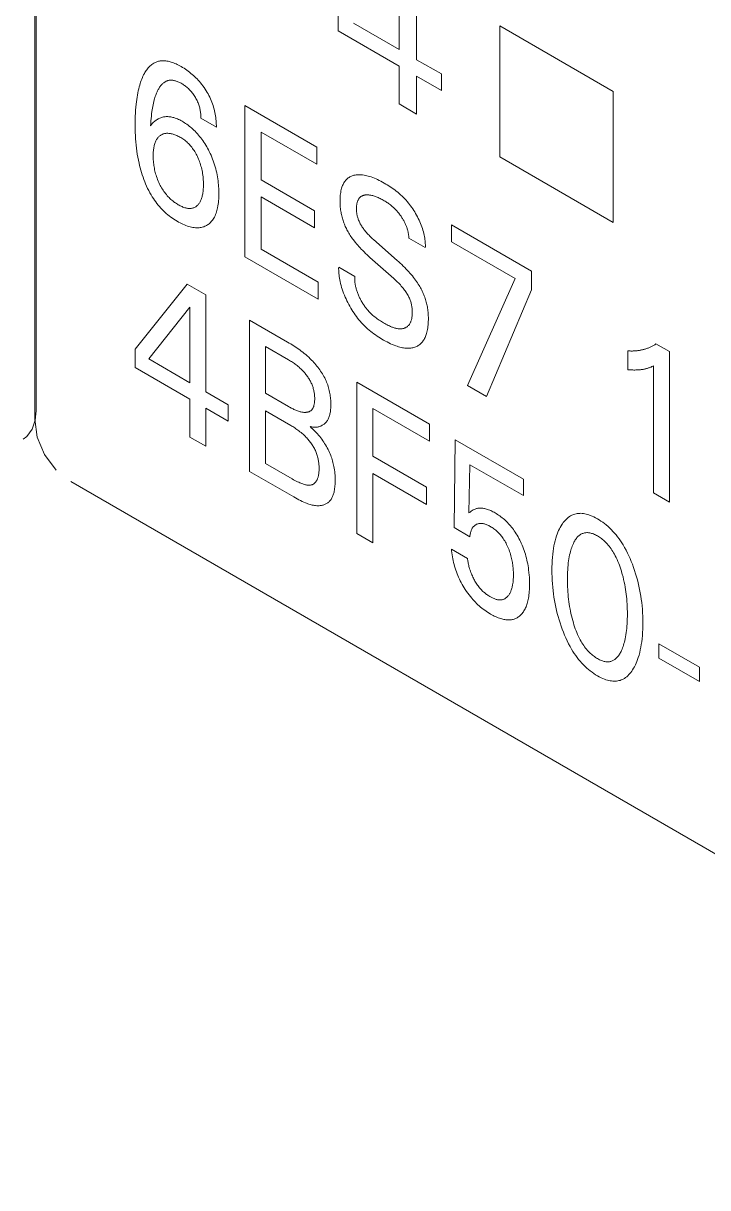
# Model space of a CAD drawing. Header units: inches. Extents: x 67578 to 72421, y -34894 to -31675.
# Drawn here: x 69748.13 to 69756.95, y -33431.71 to -33416.71 of the extents above; entities that cross this region are included whole.
import ezdxf

# ---------------------------------------------------------------- set-up
doc = ezdxf.new("R2010")
doc.units = ezdxf.units.IN
doc.header["$MEASUREMENT"] = 0

# ---------------------------------------------------------------- blocks, each defined once
blk = doc.blocks.new('ET200S')
at = {"lineweight": 0}
for p, q in [((97.9268, 18.8534), (97.9268, -46.6301)), ((97.9374, -46.5611), (97.9374, 18.9224)), ((101.0187, -42.9347), (101.0187, -43.7193)), ((100.8766, -43.6373), (100.8766, -43.0271)), ((100.3835, -43.4863), (100.3835, -43.3387)), ((100.5075, -43.4242), (100.8766, -43.6373)), ((102.6109, -43.9764), (101.6917, -43.4457)), ((101.6917, -43.4457), (101.6917, -44.5071)), ((100.8766, -43.771), (100.3835, -43.4863)), ((101.0187, -43.7193), (101.2194, -43.8352)), ((100.8766, -44.0774), (100.8766, -43.771)), ((101.2194, -43.9689), (101.0187, -43.853)), ((101.0187, -43.853), (101.0187, -44.1594)), ((101.2194, -43.8352), (101.2194, -43.9689)), ((102.6109, -45.0378), (102.6109, -43.9764)), ((99.6278, -44.0912), (100.2096, -44.4271)), ((99.6278, -45.316), (99.6278, -44.0912)), ((101.0187, -44.1594), (100.8766, -44.0774)), ((99.3971, -44.2644), (99.2719, -44.1922)), ((100.2096, -44.566), (99.7584, -44.3055)), ((99.7584, -44.3055), (99.7584, -44.6918)), ((100.2096, -44.4271), (100.2096, -44.566)), ((101.6917, -44.5071), (102.6109, -45.0378)), ((99.7584, -44.6918), (100.192, -44.9421)), ((100.192, -45.081), (99.7584, -44.8306)), ((99.7584, -44.8306), (99.7584, -45.2525)), ((100.192, -44.9421), (100.192, -45.081)), ((101.3009, -45.0572), (101.9497, -45.4317)), ((101.3009, -45.1943), (101.3009, -45.0572)), ((100.669, -45.175), (100.8611, -45.3449)), ((101.0884, -45.2409), (100.9558, -45.1644)), ((101.815, -45.4912), (101.3009, -45.1943)), ((100.2218, -45.6589), (99.6278, -45.316)), ((99.7584, -45.2525), (100.2218, -45.52)), ((100.8327, -45.49), (100.6406, -45.32)), ((100.3875, -45.3996), (100.5188, -45.4754)), ((100.2218, -45.52), (100.2218, -45.6589)), ((101.4301, -46.3565), (101.815, -45.4912)), ((101.9497, -45.4317), (101.9497, -45.5819)), ((98.7395, -46.0638), (99.1603, -45.536)), ((99.1603, -45.536), (99.3112, -45.6231)), ((101.9497, -45.5819), (101.5837, -46.4452)), ((99.3112, -45.6231), (99.3112, -46.4078)), ((99.1833, -45.7237), (98.8511, -46.1422)), ((99.1833, -46.3339), (99.1833, -45.7237)), ((99.665, -45.8274), (99.9742, -46.0059)), ((99.665, -47.0521), (99.665, -45.8274)), ((98.7395, -46.2114), (98.7395, -46.0638)), ((99.7956, -46.0416), (99.7956, -46.4201)), ((102.7277, -46.229), (102.7277, -46.0762)), ((102.9564, -46.0199), (103.0646, -46.0824)), ((103.0646, -46.0824), (103.0646, -47.3002)), ((98.8511, -46.1422), (99.1833, -46.3339)), ((99.1833, -46.4676), (98.7395, -46.2114)), ((102.9367, -47.2264), (102.9367, -46.1978)), ((100.5343, -46.3293), (101.1223, -46.6687)), ((100.5343, -47.554), (100.5343, -46.3293)), ((101.5837, -46.4452), (101.4301, -46.3565)), ((99.1833, -46.774), (99.1833, -46.4676)), ((99.3112, -46.4078), (99.4918, -46.5121)), ((99.7956, -46.4201), (99.9814, -46.5273)), ((97.9307, -46.6365), (97.9374, -46.5611)), ((99.3112, -46.5414), (99.3112, -46.8478)), ((99.4918, -46.6457), (99.3112, -46.5414)), ((99.4918, -46.5121), (99.4918, -46.6457)), ((101.1223, -46.8076), (100.6649, -46.5435)), ((100.6649, -46.5435), (100.6649, -46.9298)), ((97.9067, -46.7098), (97.9307, -46.6365)), ((97.9474, -46.7752), (97.9268, -46.6301)), ((99.7956, -46.5624), (99.7956, -46.9886)), ((97.8626, -46.769), (97.9067, -46.7098)), ((101.1223, -46.6687), (101.1223, -46.8076)), ((97.8339, -46.79), (97.8626, -46.769)), ((98.0068, -46.9166), (97.9474, -46.7752)), ((99.3112, -46.8478), (99.1833, -46.774)), ((101.3218, -47.507), (101.33, -46.7956)), ((101.33, -46.7956), (101.8827, -47.1147)), ((98.1006, -47.0422), (98.0068, -46.9166)), ((100.6649, -46.9298), (101.0986, -47.1802)), ((99.7956, -46.9886), (100.0114, -47.1132)), ((101.4497, -46.9984), (101.4423, -47.3881)), ((101.8827, -47.2483), (101.4497, -46.9984)), ((100.0229, -47.2587), (99.665, -47.0521)), ((101.0986, -47.3191), (100.6649, -47.0687)), ((100.6649, -47.0687), (100.6649, -47.6294)), ((101.8827, -47.1147), (101.8827, -47.2483)), ((98.2183, -47.1348), (108.1178, -52.8502)), ((101.0986, -47.1802), (101.0986, -47.3191)), ((103.0646, -47.3002), (102.9367, -47.2264)), ((100.6649, -47.6294), (100.5343, -47.554)), ((101.4497, -47.5808), (101.3218, -47.507)), ((101.3002, -47.6811), (101.4308, -47.7565)), ((102.9794, -48.4474), (103.3082, -48.6373)), ((102.9794, -48.5629), (102.9794, -48.4474)), ((103.3082, -48.7527), (102.9794, -48.5629)), ((103.3082, -48.6373), (103.3082, -48.7527))]:
    blk.add_line(p, q, dxfattribs=at)
for points in [[(99.3971, -44.2644), (99.397, -44.2521), (99.3966, -44.2396), (99.396, -44.2268), (99.395, -44.2139), (99.3938, -44.2008), (99.3922, -44.1875), (99.3903, -44.1741), (99.388, -44.1605), (99.3853, -44.1467), (99.3822, -44.1329), (99.3788, -44.1189), (99.3749, -44.105), (99.3706, -44.0909), (99.3659, -44.0769), (99.3607, -44.0629), (99.3553, -44.0496), (99.3496, -44.0363), (99.3434, -44.023), (99.3369, -44.0099), (99.33, -43.997), (99.3228, -43.9842), (99.3152, -43.9715), (99.3067, -43.958), (99.2978, -43.9448), (99.2886, -43.9319), (99.2791, -43.9194), (99.2693, -43.9072), (99.2593, -43.8954), (99.25, -43.885), (99.2406, -43.875), (99.231, -43.8653), (99.2213, -43.856), (99.2115, -43.847), (99.2016, -43.8383), (99.1916, -43.83), (99.1804, -43.821), (99.1692, -43.8125), (99.1579, -43.8043), (99.1465, -43.7966), (99.1351, -43.7891), (99.1237, -43.7821), (99.1123, -43.7754), (99.1017, -43.7695), (99.0912, -43.764), (99.0807, -43.7587), (99.0703, -43.7539), (99.0598, -43.7493), (99.0494, -43.7452), (99.0406, -43.742), (99.0318, -43.7391), (99.0231, -43.7365), (99.0144, -43.7342), (99.0058, -43.7323), (98.9973, -43.7307), (98.9889, -43.7295), (98.981, -43.7287), (98.9732, -43.7283), (98.9655, -43.7282), (98.9579, -43.7284), (98.9504, -43.729), (98.9431, -43.7299), (98.9359, -43.7311), (98.9288, -43.7326), (98.9218, -43.7345), (98.9151, -43.7366), (98.9084, -43.7391), (98.9019, -43.7418), (98.8956, -43.7449), (98.8894, -43.7482), (98.8823, -43.7526), (98.8753, -43.7574), (98.8687, -43.7626), (98.8622, -43.7681), (98.856, -43.774), (98.85, -43.7802), (98.8442, -43.7867), (98.8387, -43.7935), (98.8333, -43.8006), (98.8282, -43.808), (98.8232, -43.8156), (98.8185, -43.8234), (98.8139, -43.8314), (98.8082, -43.8422), (98.8028, -43.8532), (98.7977, -43.8646), (98.7929, -43.8762), (98.7883, -43.8881), (98.784, -43.9003), (98.7799, -43.9127), (98.7761, -43.9253), (98.7726, -43.9381), (98.7683, -43.9547), (98.7645, -43.9716), (98.7609, -43.9888), (98.7577, -44.0063), (98.7548, -44.0239), (98.7522, -44.0419), (98.7498, -44.06), (98.7478, -44.0783), (98.7454, -44.1024), (98.7435, -44.1267), (98.742, -44.1513), (98.7408, -44.1761), (98.74, -44.2012), (98.7396, -44.2265), (98.7395, -44.252), (98.7398, -44.2832)], [(98.8646, -44.2539), (98.8659, -44.2345), (98.8673, -44.2152), (98.8689, -44.196), (98.8708, -44.177), (98.8729, -44.1582), (98.8754, -44.1396), (98.8774, -44.1256), (98.8797, -44.1119), (98.8821, -44.0982), (98.8848, -44.0848), (98.8877, -44.0715), (98.8908, -44.0585), (98.8941, -44.0456), (98.8969, -44.0359), (98.8998, -44.0263), (98.9028, -44.0168), (98.906, -44.0075), (98.9095, -43.9984), (98.913, -43.9894), (98.9168, -43.9807), (98.9208, -43.9721), (98.9238, -43.966), (98.927, -43.96), (98.9302, -43.9541), (98.9336, -43.9484), (98.9372, -43.9428), (98.9408, -43.9374), (98.9446, -43.9322), (98.9486, -43.9272), (98.9527, -43.9224), (98.957, -43.9178), (98.9615, -43.9135), (98.9661, -43.9094), (98.9709, -43.9056), (98.9748, -43.9028), (98.9788, -43.9002), (98.9829, -43.8977), (98.9871, -43.8955), (98.9914, -43.8934), (98.9958, -43.8916), (99.0003, -43.89), (99.005, -43.8885), (99.0097, -43.8874), (99.0145, -43.8864), (99.0194, -43.8857), (99.0244, -43.8852), (99.0295, -43.8851), (99.0348, -43.8851), (99.0399, -43.8855), (99.0452, -43.8861), (99.0506, -43.8869), (99.056, -43.888), (99.0614, -43.8893), (99.067, -43.8909), (99.0725, -43.8927), (99.0791, -43.895), (99.0857, -43.8977), (99.0923, -43.9006), (99.099, -43.9037), (99.1056, -43.9071), (99.1123, -43.9108), (99.1188, -43.9146), (99.1253, -43.9186), (99.1318, -43.9229), (99.1383, -43.9274), (99.1447, -43.9321), (99.1511, -43.937), (99.1575, -43.9422), (99.1641, -43.9479), (99.1707, -43.9538), (99.1771, -43.96), (99.1835, -43.9665), (99.1898, -43.9732), (99.1958, -43.9803), (99.2015, -43.9872), (99.207, -43.9944), (99.2124, -44.0017), (99.2175, -44.0093), (99.2225, -44.017), (99.2273, -44.0249), (99.2321, -44.0334), (99.2366, -44.0419), (99.2409, -44.0506), (99.2449, -44.0593), (99.2486, -44.0681), (99.2521, -44.077), (99.2549, -44.085), (99.2575, -44.093), (99.2599, -44.101), (99.262, -44.109), (99.2638, -44.1169), (99.2655, -44.1248), (99.267, -44.1327), (99.2684, -44.1415), (99.2695, -44.1503), (99.2704, -44.1589), (99.2711, -44.1675), (99.2716, -44.1758), (99.2718, -44.1841), (99.2719, -44.1922)], [(99.4171, -44.7783), (99.4165, -44.7629), (99.4156, -44.7472), (99.4144, -44.7314), (99.4129, -44.7154), (99.411, -44.6993), (99.4087, -44.6831), (99.4062, -44.6673), (99.4033, -44.6513), (99.4, -44.6353), (99.3963, -44.6191), (99.3922, -44.6029), (99.3877, -44.5866), (99.3828, -44.5703), (99.3778, -44.5549), (99.3723, -44.5395), (99.3665, -44.5241), (99.3603, -44.5087), (99.3538, -44.4934), (99.3469, -44.4782), (99.3396, -44.463), (99.3329, -44.4499), (99.326, -44.4369), (99.3188, -44.424), (99.3114, -44.4113), (99.3037, -44.3987), (99.2957, -44.3864), (99.2875, -44.3743), (99.279, -44.3624), (99.2705, -44.3511), (99.2617, -44.3401), (99.2527, -44.3294), (99.2436, -44.319), (99.2343, -44.3089), (99.2248, -44.2991), (99.2152, -44.2897), (99.2055, -44.2806), (99.1961, -44.2723), (99.1866, -44.2643), (99.1771, -44.2566), (99.1675, -44.2493), (99.1579, -44.2423), (99.1482, -44.2356), (99.1385, -44.2293), (99.1288, -44.2233), (99.119, -44.2176), (99.1096, -44.2124), (99.1002, -44.2076), (99.0908, -44.203), (99.0814, -44.1989), (99.0721, -44.1951), (99.0628, -44.1917), (99.0536, -44.1887), (99.0445, -44.1862), (99.0355, -44.1841), (99.0275, -44.1826), (99.0197, -44.1815), (99.0119, -44.1807), (99.0043, -44.1803), (98.9967, -44.1802), (98.9893, -44.1805), (98.982, -44.1811), (98.9748, -44.1821), (98.9678, -44.1833), (98.9609, -44.1849), (98.9535, -44.187), (98.9463, -44.1895), (98.9393, -44.1923), (98.9325, -44.1954), (98.9259, -44.1989), (98.9194, -44.2026), (98.9131, -44.2066), (98.9069, -44.2109), (98.9009, -44.2155), (98.8951, -44.2203), (98.8892, -44.2254), (98.8836, -44.2309), (98.8784, -44.2364), (98.8734, -44.2421), (98.8689, -44.2479), (98.8646, -44.2539)], [(98.7398, -44.2832), (98.7405, -44.3084), (98.7415, -44.3338), (98.743, -44.3594), (98.7449, -44.3852), (98.7473, -44.4113), (98.7499, -44.4351), (98.753, -44.4591), (98.7567, -44.4833), (98.7608, -44.5077), (98.7655, -44.5323), (98.7708, -44.557), (98.7751, -44.5757), (98.7799, -44.5945), (98.785, -44.6134), (98.7906, -44.6323), (98.7966, -44.6513), (98.803, -44.6702), (98.8098, -44.6893), (98.8168, -44.7073), (98.8242, -44.7252), (98.832, -44.7431), (98.8403, -44.7609), (98.849, -44.7785), (98.8583, -44.7959), (98.868, -44.8131), (98.8782, -44.83), (98.887, -44.8437), (98.8962, -44.8572), (98.9057, -44.8705), (98.9154, -44.8834), (98.9255, -44.896), (98.9357, -44.9082), (98.9462, -44.92), (98.9569, -44.9314), (98.9677, -44.9424), (98.9796, -44.9537), (98.9916, -44.9646), (99.0038, -44.9748), (99.0161, -44.9846), (99.0284, -44.9939), (99.0409, -45.0028), (99.0534, -45.0111), (99.0659, -45.0191), (99.0784, -45.0266), (99.0906, -45.0335), (99.1027, -45.04), (99.1148, -45.0461), (99.1268, -45.0517), (99.1388, -45.0569), (99.1507, -45.0616), (99.1626, -45.0658), (99.1744, -45.0696), (99.1851, -45.0725), (99.1957, -45.075), (99.2062, -45.077), (99.2166, -45.0786), (99.2269, -45.0796), (99.237, -45.0802), (99.2469, -45.0802), (99.2566, -45.0797), (99.2649, -45.0788), (99.2731, -45.0775), (99.2811, -45.0757), (99.2889, -45.0736), (99.2966, -45.0711), (99.304, -45.0681), (99.3112, -45.0648), (99.3182, -45.0611), (99.325, -45.057), (99.3317, -45.0524), (99.3382, -45.0475), (99.3444, -45.0421), (99.3504, -45.0364), (99.3561, -45.0303), (99.3616, -45.0239), (99.3668, -45.0171), (99.3717, -45.01), (99.3763, -45.0025), (99.3815, -44.9932), (99.3863, -44.9835), (99.3906, -44.9733), (99.3946, -44.9628), (99.3983, -44.9519), (99.4016, -44.9406), (99.4045, -44.9291), (99.4071, -44.9173), (99.4097, -44.9037), (99.4118, -44.8898), (99.4136, -44.8756), (99.415, -44.8612), (99.4161, -44.8465), (99.4168, -44.8317), (99.4172, -44.8166), (99.4174, -44.8013), (99.4171, -44.7783)], [(99.2341, -44.9069), (99.2296, -44.91), (99.2249, -44.9129), (99.2201, -44.9154), (99.2151, -44.9176), (99.21, -44.9195), (99.2047, -44.9211), (99.1992, -44.9224), (99.194, -44.9232), (99.1887, -44.9237), (99.1832, -44.924), (99.1777, -44.9239), (99.1721, -44.9236), (99.1663, -44.923), (99.1605, -44.9221), (99.1546, -44.9209), (99.1487, -44.9195), (99.1414, -44.9174), (99.1339, -44.915), (99.1265, -44.9122), (99.1189, -44.9091), (99.1114, -44.9056), (99.1038, -44.9019), (99.0962, -44.8979), (99.0886, -44.8936), (99.081, -44.8891), (99.0735, -44.8844), (99.066, -44.8794), (99.0586, -44.8741), (99.0511, -44.8686), (99.0437, -44.8628), (99.0364, -44.8568), (99.0291, -44.8504), (99.0215, -44.8433), (99.014, -44.836), (99.0067, -44.8283), (98.9995, -44.8203), (98.9924, -44.812), (98.9855, -44.8035), (98.9788, -44.7947), (98.9722, -44.7855), (98.9659, -44.7761), (98.9598, -44.7665), (98.9539, -44.7568), (98.9483, -44.7468), (98.9429, -44.7368), (98.9377, -44.7266), (98.932, -44.7147), (98.9267, -44.7026), (98.9217, -44.6905), (98.917, -44.6784), (98.9127, -44.6662), (98.9088, -44.6541), (98.9055, -44.6429), (98.9024, -44.6318), (98.8997, -44.6208), (98.8972, -44.6098), (98.895, -44.5988), (98.8931, -44.588), (98.8914, -44.5772), (98.8898, -44.5653), (98.8884, -44.5534), (98.8874, -44.5417), (98.8866, -44.5301), (98.886, -44.5186), (98.8857, -44.5073), (98.8856, -44.496), (98.8857, -44.4861), (98.886, -44.4762), (98.8865, -44.4665), (98.8873, -44.457), (98.8882, -44.4476), (98.8894, -44.4383), (98.8908, -44.4293), (98.8925, -44.4205), (98.8943, -44.4127), (98.8963, -44.4052), (98.8985, -44.3979), (98.901, -44.3908), (98.9037, -44.384), (98.9066, -44.3774), (98.9098, -44.371), (98.9133, -44.365), (98.9164, -44.3602), (98.9197, -44.3555), (98.9232, -44.3511), (98.9269, -44.347), (98.9308, -44.343), (98.9348, -44.3393), (98.939, -44.3359), (98.9434, -44.3327), (98.9479, -44.3297)], [(98.9479, -44.3297), (98.9523, -44.3271), (98.9569, -44.3248), (98.9616, -44.3227), (98.9665, -44.3208), (98.9715, -44.3192), (98.9765, -44.3179), (98.9818, -44.3168), (98.9871, -44.316), (98.9925, -44.3155), (98.9989, -44.3152), (99.0053, -44.3153), (99.0119, -44.3157), (99.0186, -44.3164), (99.0254, -44.3175), (99.0323, -44.3188), (99.0392, -44.3205), (99.0462, -44.3225), (99.0539, -44.3249), (99.0617, -44.3277), (99.0695, -44.3308), (99.0773, -44.3342), (99.0852, -44.3378), (99.093, -44.3418), (99.101, -44.3461), (99.1089, -44.3506), (99.1169, -44.3555), (99.1249, -44.3607), (99.1329, -44.3662), (99.1409, -44.372), (99.1488, -44.3782), (99.1566, -44.3847), (99.1643, -44.3917), (99.1713, -44.3985), (99.1783, -44.4056), (99.1851, -44.4131), (99.1917, -44.4208), (99.1982, -44.4288), (99.2045, -44.4371), (99.2105, -44.4456), (99.2166, -44.4546), (99.2223, -44.4639), (99.2279, -44.4733), (99.2332, -44.4829), (99.2382, -44.4926), (99.243, -44.5024), (99.2476, -44.5123), (99.2525, -44.5237), (99.2571, -44.5351), (99.2614, -44.5465), (99.2653, -44.558), (99.269, -44.5694), (99.2724, -44.5808), (99.2757, -44.5932), (99.2786, -44.6054), (99.2812, -44.6176), (99.2835, -44.6297), (99.2855, -44.6417), (99.2873, -44.6537), (99.2888, -44.6669), (99.2901, -44.6799), (99.2911, -44.6929), (99.2917, -44.7056), (99.2921, -44.7183), (99.2922, -44.7308), (99.2921, -44.742), (99.2918, -44.7531), (99.2912, -44.7641), (99.2904, -44.7749), (99.2894, -44.7855), (99.288, -44.7959), (99.2864, -44.8061), (99.285, -44.8139), (99.2833, -44.8215), (99.2815, -44.829), (99.2794, -44.8363), (99.2772, -44.8433), (99.2747, -44.8502), (99.272, -44.8568), (99.2691, -44.8632), (99.2661, -44.8689), (99.263, -44.8744), (99.2597, -44.8797), (99.2562, -44.8847), (99.2525, -44.8894), (99.2485, -44.8939), (99.2444, -44.8981), (99.2401, -44.9021), (99.2341, -44.9069)], [(101.0884, -45.2409), (101.089, -45.2303), (101.0891, -45.2194), (101.0889, -45.2084), (101.0883, -45.1972), (101.0873, -45.1859), (101.0859, -45.1744), (101.0842, -45.1628), (101.0822, -45.1511), (101.0798, -45.1394), (101.0766, -45.126), (101.0731, -45.1126), (101.0692, -45.0991), (101.0649, -45.0856), (101.0602, -45.0721), (101.0552, -45.0585), (101.0498, -45.045), (101.0441, -45.0316), (101.038, -45.0181), (101.0315, -45.0046), (101.0248, -44.9913), (101.0177, -44.9781), (101.0104, -44.965), (101.0028, -44.9521), (100.9949, -44.9394), (100.9868, -44.9269), (100.9784, -44.9147), (100.9699, -44.9027), (100.9611, -44.8909), (100.9521, -44.8795), (100.9429, -44.8683), (100.9336, -44.8576), (100.9227, -44.8456), (100.9115, -44.8341), (100.9002, -44.8231), (100.8888, -44.8124), (100.8772, -44.8022), (100.8654, -44.7923), (100.8536, -44.7829), (100.8417, -44.7738), (100.8296, -44.765), (100.8176, -44.7566), (100.8055, -44.7485), (100.7933, -44.7407), (100.7812, -44.7331), (100.769, -44.7258), (100.7569, -44.7188), (100.7433, -44.7112), (100.7298, -44.7039), (100.7163, -44.697), (100.7029, -44.6904), (100.6895, -44.6842), (100.6762, -44.6785), (100.6629, -44.6732), (100.651, -44.6689), (100.6391, -44.6649), (100.6273, -44.6614), (100.6155, -44.6583), (100.6039, -44.6557), (100.5924, -44.6536), (100.581, -44.652), (100.5719, -44.6511), (100.5628, -44.6505), (100.5539, -44.6503), (100.545, -44.6505), (100.5364, -44.651), (100.5279, -44.652), (100.5195, -44.6534), (100.5113, -44.6552), (100.5042, -44.6571), (100.4972, -44.6594), (100.4904, -44.6621), (100.4838, -44.6651), (100.4773, -44.6685), (100.4711, -44.6722), (100.4651, -44.6763), (100.4594, -44.6807), (100.4538, -44.6856), (100.4486, -44.6908), (100.4436, -44.6963), (100.4389, -44.7022), (100.4345, -44.7085), (100.4303, -44.7151), (100.4264, -44.722), (100.4228, -44.7292), (100.4194, -44.7367), (100.4163, -44.7445), (100.4135, -44.7525), (100.4109, -44.7607), (100.4081, -44.7712), (100.4057, -44.7821), (100.4036, -44.7932), (100.4019, -44.8046), (100.4006, -44.8163), (100.3996, -44.8282), (100.3989, -44.8403), (100.3985, -44.8526), (100.3984, -44.8651)], [(100.3984, -44.8651), (100.3985, -44.8747), (100.3987, -44.8845), (100.3992, -44.8943), (100.3998, -44.9042), (100.4006, -44.9142), (100.4017, -44.9243), (100.403, -44.9344), (100.4044, -44.9447), (100.4062, -44.9551), (100.4079, -44.9644), (100.4099, -44.9739), (100.4121, -44.9834), (100.4145, -44.9929), (100.4171, -45.0025), (100.4199, -45.0121), (100.4229, -45.0217), (100.4262, -45.0313), (100.4296, -45.0409), (100.4332, -45.0502), (100.437, -45.0595), (100.4409, -45.0687), (100.4451, -45.0779), (100.4494, -45.087), (100.454, -45.0961), (100.4587, -45.105), (100.4636, -45.1139), (100.4687, -45.1227), (100.4746, -45.1323), (100.4806, -45.1418), (100.4868, -45.1511), (100.4932, -45.1603), (100.4997, -45.1693), (100.5063, -45.1782), (100.5131, -45.187), (100.5223, -45.1985), (100.5316, -45.2098), (100.5411, -45.2209), (100.5508, -45.2317), (100.5605, -45.2423), (100.5704, -45.2528), (100.5818, -45.2646), (100.5934, -45.2761), (100.6051, -45.2874), (100.6169, -45.2985), (100.6287, -45.3094), (100.6406, -45.32)], [(100.669, -45.175), (100.6617, -45.1684), (100.6544, -45.1617), (100.6472, -45.1549), (100.64, -45.1479), (100.6329, -45.1407), (100.6259, -45.1334), (100.6189, -45.1258), (100.6121, -45.118), (100.6054, -45.11), (100.5988, -45.1018), (100.5923, -45.0934), (100.5877, -45.087), (100.5831, -45.0806), (100.5787, -45.074), (100.5744, -45.0674), (100.5703, -45.0606), (100.5663, -45.0538), (100.5624, -45.0468), (100.5588, -45.0399), (100.5553, -45.0328), (100.5521, -45.0258), (100.5491, -45.0187), (100.5463, -45.0115), (100.544, -45.0051), (100.5419, -44.9986), (100.54, -44.9921), (100.5383, -44.9857), (100.5368, -44.9792), (100.5355, -44.9728), (100.5344, -44.9665), (100.5334, -44.9602), (100.5326, -44.9539), (100.532, -44.9477), (100.5315, -44.9415), (100.5311, -44.9355), (100.531, -44.9295), (100.5309, -44.9233), (100.531, -44.9173), (100.5313, -44.9114), (100.5317, -44.9055), (100.5323, -44.8998), (100.5331, -44.8943), (100.534, -44.8888), (100.5351, -44.8835), (100.5363, -44.8783), (100.5377, -44.8733), (100.5393, -44.8684), (100.5409, -44.8641), (100.5426, -44.86), (100.5445, -44.856), (100.5465, -44.8521), (100.5486, -44.8484), (100.5509, -44.8449), (100.5533, -44.8415), (100.5559, -44.8383), (100.5585, -44.8353), (100.5614, -44.8325), (100.5643, -44.8299), (100.5673, -44.8277), (100.5703, -44.8256), (100.5735, -44.8237), (100.5768, -44.822), (100.5802, -44.8204), (100.5837, -44.819), (100.5872, -44.8178), (100.5908, -44.8167), (100.5946, -44.8158), (100.5983, -44.8151), (100.6022, -44.8145), (100.6061, -44.814), (100.6112, -44.8136), (100.6164, -44.8134), (100.6217, -44.8134), (100.627, -44.8137), (100.6324, -44.8141), (100.6379, -44.8148), (100.6434, -44.8156), (100.649, -44.8166), (100.656, -44.8181), (100.6631, -44.8199), (100.6703, -44.8219), (100.6775, -44.8242), (100.6847, -44.8267), (100.692, -44.8294), (100.6993, -44.8323), (100.7075, -44.8358), (100.7157, -44.8395), (100.7239, -44.8434), (100.7321, -44.8475), (100.7404, -44.8519), (100.7487, -44.8564), (100.7569, -44.8612), (100.7639, -44.8654), (100.771, -44.8697), (100.778, -44.8743), (100.7849, -44.879), (100.7919, -44.8839), (100.7989, -44.889), (100.8058, -44.8943), (100.8147, -44.9016), (100.8236, -44.9092)], [(100.8236, -44.9092), (100.8289, -44.914), (100.8341, -44.9189), (100.8393, -44.9239), (100.8444, -44.929), (100.8495, -44.9343), (100.8546, -44.9398), (100.8596, -44.9453), (100.8646, -44.951), (100.8694, -44.9568), (100.8742, -44.9628), (100.879, -44.9688), (100.8836, -44.975), (100.8882, -44.9812), (100.8921, -44.9868), (100.896, -44.9925), (100.8998, -44.9983), (100.9036, -45.0042), (100.9072, -45.0101), (100.9107, -45.016), (100.9141, -45.0221), (100.9174, -45.0282), (100.9206, -45.0343), (100.9237, -45.0405), (100.9265, -45.0465), (100.9292, -45.0526), (100.9318, -45.0586), (100.9342, -45.0648), (100.9365, -45.0709), (100.9387, -45.077), (100.9408, -45.0831), (100.9427, -45.0893), (100.9445, -45.0954), (100.9462, -45.1015), (100.9476, -45.1069), (100.9489, -45.1124), (100.95, -45.1177), (100.9511, -45.1231), (100.9521, -45.1284), (100.9529, -45.1337), (100.9537, -45.1389), (100.9543, -45.1441), (100.9549, -45.1493), (100.9553, -45.1544), (100.9556, -45.1594), (100.9558, -45.1644)], [(100.3875, -45.3996), (100.3872, -45.4117), (100.3874, -45.4241), (100.3879, -45.4367), (100.3889, -45.4495), (100.3902, -45.4625), (100.3919, -45.4757), (100.394, -45.489), (100.3965, -45.5025), (100.3993, -45.516), (100.4029, -45.5314), (100.407, -45.5469), (100.4115, -45.5625), (100.4164, -45.5781), (100.4217, -45.5937), (100.4274, -45.6094), (100.4335, -45.625), (100.4399, -45.6406), (100.4466, -45.6558), (100.4537, -45.671), (100.4611, -45.686), (100.4688, -45.7009), (100.4768, -45.7156), (100.4851, -45.7302), (100.4937, -45.7445), (100.5025, -45.7586), (100.5117, -45.7724), (100.5211, -45.786), (100.5307, -45.7992), (100.5406, -45.8122), (100.5507, -45.8247), (100.561, -45.8369), (100.5727, -45.85), (100.5846, -45.8625), (100.5966, -45.8746), (100.6089, -45.8863), (100.6214, -45.8975), (100.634, -45.9083), (100.6467, -45.9187), (100.6596, -45.9287), (100.6725, -45.9383), (100.6855, -45.9475), (100.6985, -45.9564), (100.7116, -45.9649), (100.7247, -45.9732), (100.7378, -45.9811), (100.7508, -45.9887), (100.7651, -45.9967), (100.7793, -46.0043), (100.7934, -46.0115), (100.8075, -46.0183), (100.8215, -46.0246), (100.8355, -46.0304), (100.8494, -46.0357), (100.8602, -46.0395), (100.871, -46.0429), (100.8817, -46.046), (100.8924, -46.0486), (100.9029, -46.0509), (100.9134, -46.0527), (100.9237, -46.0541), (100.934, -46.055), (100.9433, -46.0555), (100.9526, -46.0555), (100.9617, -46.0551), (100.9706, -46.0543), (100.9794, -46.0531), (100.988, -46.0514), (100.9964, -46.0492), (101.0045, -46.0466), (101.0115, -46.0439), (101.0183, -46.0409), (101.025, -46.0375), (101.0314, -46.0338), (101.0376, -46.0296), (101.0435, -46.0252), (101.0493, -46.0204), (101.0548, -46.0152), (101.0601, -46.0097), (101.0651, -46.0038), (101.0699, -45.9974), (101.0745, -45.9906), (101.0788, -45.9835), (101.0828, -45.9761), (101.0865, -45.9684), (101.09, -45.9604), (101.0932, -45.9521), (101.0962, -45.9436), (101.0989, -45.9348), (101.1014, -45.9258), (101.1041, -45.9143), (101.1065, -45.9024), (101.1085, -45.8903), (101.1101, -45.8779), (101.1114, -45.8653), (101.1124, -45.8524), (101.1131, -45.8394), (101.1134, -45.8261), (101.1135, -45.8126)], [(101.1135, -45.8126), (101.1133, -45.8027), (101.113, -45.7927), (101.1125, -45.7827), (101.1119, -45.7725), (101.111, -45.7622), (101.1099, -45.7519), (101.1086, -45.7414), (101.107, -45.7309), (101.1052, -45.7203), (101.1033, -45.7106), (101.1013, -45.7009), (101.0989, -45.6911), (101.0964, -45.6813), (101.0937, -45.6715), (101.0907, -45.6616), (101.0875, -45.6517), (101.0841, -45.6418), (101.0804, -45.6319), (101.0766, -45.6223), (101.0726, -45.6127), (101.0684, -45.6032), (101.064, -45.5937), (101.0593, -45.5843), (101.0545, -45.575), (101.0495, -45.5657), (101.0444, -45.5565), (101.039, -45.5475), (101.032, -45.536), (101.0247, -45.5248), (101.0171, -45.5138), (101.0094, -45.5029), (101.0015, -45.4923), (100.9934, -45.4819), (100.9839, -45.47), (100.9742, -45.4584), (100.9644, -45.447), (100.9544, -45.4359), (100.9443, -45.425), (100.9341, -45.4143), (100.9221, -45.4022), (100.9101, -45.3903), (100.8979, -45.3786), (100.8857, -45.3672), (100.8734, -45.3559), (100.8611, -45.3449)], [(100.6485, -45.775), (100.6425, -45.7691), (100.6365, -45.7631), (100.6307, -45.7568), (100.6249, -45.7504), (100.6203, -45.745), (100.6157, -45.7395), (100.6113, -45.7339), (100.6068, -45.7282), (100.6025, -45.7223), (100.5982, -45.7164), (100.594, -45.7104), (100.5899, -45.7042), (100.5858, -45.698), (100.5818, -45.6917), (100.578, -45.6854), (100.5742, -45.6789), (100.5705, -45.6724), (100.5669, -45.6659), (100.5634, -45.6593), (100.56, -45.6526), (100.5567, -45.6459), (100.5536, -45.6391), (100.5505, -45.6324), (100.5476, -45.6256), (100.5446, -45.6185), (100.5418, -45.6113), (100.5391, -45.6042), (100.5366, -45.5971), (100.5342, -45.5899), (100.532, -45.5828), (100.5299, -45.5757), (100.5279, -45.5686), (100.5262, -45.5616), (100.5245, -45.5546), (100.5231, -45.5476), (100.522, -45.5417), (100.521, -45.5359), (100.5201, -45.5301), (100.5194, -45.5244), (100.5188, -45.5187), (100.5183, -45.513), (100.518, -45.5075), (100.5177, -45.5019), (100.5177, -45.4965), (100.5177, -45.4911), (100.5179, -45.4858), (100.5183, -45.4805), (100.5188, -45.4754)], [(100.8327, -45.49), (100.8406, -45.497), (100.8485, -45.5043), (100.8563, -45.5117), (100.8641, -45.5192), (100.8719, -45.5269), (100.8795, -45.5349), (100.887, -45.543), (100.8945, -45.5514), (100.9018, -45.56), (100.9091, -45.5688), (100.9161, -45.578), (100.9212, -45.5847), (100.9261, -45.5916), (100.9309, -45.5986), (100.9356, -45.6057), (100.9401, -45.6128), (100.9445, -45.6201), (100.9487, -45.6275), (100.9526, -45.6349), (100.9564, -45.6424), (100.9599, -45.6499), (100.9632, -45.6575), (100.9662, -45.665), (100.9688, -45.6723), (100.9712, -45.6796), (100.9733, -45.6869), (100.9752, -45.6942), (100.9768, -45.7014), (100.9782, -45.7086), (100.9795, -45.7158), (100.9805, -45.723), (100.9813, -45.7301), (100.982, -45.7372), (100.9825, -45.7442), (100.9829, -45.7511), (100.9831, -45.7588), (100.9832, -45.7664), (100.9831, -45.7739), (100.9828, -45.7813), (100.9823, -45.7886), (100.9816, -45.7957), (100.9807, -45.8026), (100.9796, -45.8094), (100.9783, -45.816), (100.9771, -45.8212), (100.9758, -45.8263), (100.9743, -45.8313), (100.9727, -45.8362), (100.9709, -45.8409), (100.969, -45.8454), (100.9669, -45.8498), (100.9647, -45.854), (100.9623, -45.858), (100.9598, -45.8618), (100.9571, -45.8655), (100.9543, -45.8689), (100.9514, -45.8721), (100.9483, -45.8751), (100.9451, -45.878), (100.9418, -45.8806), (100.9383, -45.8831), (100.9347, -45.8854), (100.931, -45.8875), (100.9272, -45.8894), (100.9233, -45.8911), (100.9193, -45.8926), (100.9152, -45.894), (100.911, -45.8952), (100.9068, -45.8962), (100.9024, -45.897), (100.898, -45.8976), (100.8935, -45.8981), (100.889, -45.8984), (100.8844, -45.8985), (100.8798, -45.8984), (100.8738, -45.898), (100.8677, -45.8974), (100.8616, -45.8964), (100.8554, -45.8952), (100.8491, -45.8938), (100.8428, -45.8921), (100.8365, -45.8902), (100.8301, -45.8881), (100.8237, -45.8858), (100.8172, -45.8833), (100.8078, -45.8794), (100.7985, -45.8751), (100.789, -45.8706), (100.7795, -45.8657), (100.77, -45.8606), (100.7604, -45.8553), (100.7508, -45.8498), (100.7421, -45.8446), (100.7333, -45.8393), (100.7246, -45.8338), (100.7159, -45.8282), (100.7072, -45.8224), (100.6986, -45.8163), (100.69, -45.8101), (100.6815, -45.8036), (100.6731, -45.7968), (100.6648, -45.7898), (100.6566, -45.7826), (100.6485, -45.775)], [(99.7956, -46.0416), (99.9819, -46.1492), (99.9896, -46.1538), (99.9973, -46.1586), (100.0051, -46.1634), (100.0128, -46.1684), (100.0206, -46.1736), (100.0283, -46.1789), (100.036, -46.1844), (100.0436, -46.1901), (100.0513, -46.196), (100.0588, -46.2022), (100.0664, -46.2086), (100.0739, -46.2152), (100.0813, -46.2221), (100.0887, -46.2293), (100.0959, -46.2368), (100.1014, -46.2425), (100.1067, -46.2485), (100.112, -46.2546), (100.1172, -46.2609), (100.1223, -46.2672), (100.1273, -46.2738), (100.1322, -46.2804), (100.137, -46.2871), (100.1416, -46.294), (100.146, -46.3009), (100.1504, -46.3079), (100.1545, -46.315), (100.1584, -46.3222), (100.1622, -46.3294), (100.1657, -46.3367), (100.169, -46.344), (100.1721, -46.3513), (100.1749, -46.3586), (100.1775, -46.366), (100.1799, -46.3733), (100.182, -46.3806), (100.184, -46.388), (100.1858, -46.3953), (100.1873, -46.4026), (100.1887, -46.4099), (100.1899, -46.4172), (100.1909, -46.4244), (100.1917, -46.4316), (100.1924, -46.4387), (100.1929, -46.4458), (100.1932, -46.4528), (100.1934, -46.4597), (100.1934, -46.4666), (100.1932, -46.4734), (100.1929, -46.4801), (100.1925, -46.4866), (100.1918, -46.493), (100.191, -46.4993), (100.1901, -46.5054), (100.1889, -46.5114), (100.1875, -46.5171), (100.1863, -46.5216), (100.185, -46.5259), (100.1835, -46.53), (100.1818, -46.534), (100.1801, -46.5379), (100.1781, -46.5415), (100.1761, -46.545), (100.1739, -46.5483), (100.1715, -46.5514), (100.169, -46.5543), (100.1664, -46.5569), (100.1636, -46.5594), (100.1607, -46.5616), (100.1576, -46.5637), (100.1544, -46.5655), (100.1511, -46.5672), (100.1477, -46.5687), (100.1442, -46.57), (100.1406, -46.5711), (100.1368, -46.572), (100.133, -46.5728), (100.1291, -46.5735), (100.1252, -46.5739), (100.1212, -46.5743), (100.1171, -46.5744), (100.1129, -46.5745), (100.1087, -46.5743), (100.1045, -46.5741), (100.1002, -46.5737), (100.0959, -46.5732), (100.089, -46.5721), (100.082, -46.5706), (100.075, -46.5689), (100.0679, -46.567), (100.0608, -46.5647), (100.0537, -46.5622), (100.0466, -46.5595), (100.0394, -46.5566), (100.0322, -46.5535), (100.0249, -46.5502), (100.0177, -46.5467), (100.0104, -46.5431), (100.0032, -46.5393), (99.9959, -46.5354), (99.9887, -46.5314), (99.9814, -46.5273)], [(100.1555, -46.6895), (100.1624, -46.6912), (100.1693, -46.6925), (100.176, -46.6935), (100.1827, -46.6942), (100.1893, -46.6946), (100.1958, -46.6947), (100.2022, -46.6944), (100.2085, -46.6939), (100.2147, -46.6931), (100.2207, -46.692), (100.2267, -46.6906), (100.2325, -46.6889), (100.2381, -46.6869), (100.2437, -46.6846), (100.2491, -46.6821), (100.2546, -46.6791), (100.2599, -46.6759), (100.265, -46.6723), (100.27, -46.6685), (100.2748, -46.6644), (100.2793, -46.66), (100.2837, -46.6553), (100.2879, -46.6503), (100.2918, -46.6451), (100.2955, -46.6396), (100.299, -46.6339), (100.3022, -46.6279), (100.3052, -46.6216), (100.3081, -46.6149), (100.3106, -46.6079), (100.313, -46.6007), (100.315, -46.5933), (100.3169, -46.5856), (100.3185, -46.5777), (100.3199, -46.5696), (100.3212, -46.5599), (100.3223, -46.55), (100.3231, -46.5398), (100.3236, -46.5294), (100.3239, -46.5189), (100.3239, -46.5081), (100.3238, -46.4976), (100.3234, -46.4869), (100.3227, -46.4761), (100.3219, -46.4652), (100.3208, -46.4542), (100.3194, -46.4431), (100.3178, -46.4319), (100.3159, -46.4207), (100.3137, -46.4094), (100.3112, -46.398), (100.3085, -46.3867), (100.3054, -46.3753), (100.302, -46.364), (100.2983, -46.3526), (100.2942, -46.3413), (100.2898, -46.3301), (100.2851, -46.3188), (100.2798, -46.3073), (100.2742, -46.2959), (100.2682, -46.2846), (100.2619, -46.2734), (100.2553, -46.2623), (100.2484, -46.2513), (100.2412, -46.2405), (100.2339, -46.2298), (100.2262, -46.2193), (100.2184, -46.209), (100.2104, -46.1989), (100.2023, -46.1889), (100.194, -46.1792), (100.1856, -46.1697), (100.1771, -46.1604), (100.1685, -46.1514), (100.1568, -46.1396), (100.145, -46.1283), (100.1331, -46.1174), (100.1211, -46.107), (100.1091, -46.0969), (100.097, -46.0872), (100.0848, -46.0778), (100.0726, -46.0688), (100.0603, -46.0601), (100.048, -46.0516), (100.0357, -46.0435), (100.0234, -46.0356), (100.0111, -46.0279), (99.9988, -46.0203), (99.9865, -46.013), (99.9742, -46.0059)], [(102.9564, -46.0199), (102.9513, -46.0232), (102.9462, -46.0264), (102.941, -46.0295), (102.9358, -46.0326), (102.9305, -46.0355), (102.9252, -46.0384), (102.9198, -46.0411), (102.9144, -46.0438), (102.9089, -46.0463), (102.9034, -46.0488), (102.8978, -46.0512), (102.8921, -46.0534), (102.8864, -46.0556), (102.8809, -46.0576), (102.8752, -46.0596), (102.8695, -46.0614), (102.8638, -46.0631), (102.858, -46.0648), (102.8522, -46.0663), (102.8463, -46.0678), (102.8404, -46.0691), (102.8345, -46.0704), (102.8285, -46.0715), (102.8224, -46.0726), (102.8163, -46.0735), (102.8102, -46.0744), (102.8041, -46.0751), (102.7979, -46.0758), (102.7917, -46.0763), (102.7855, -46.0768), (102.7792, -46.0771), (102.7729, -46.0774), (102.7666, -46.0775), (102.7602, -46.0776), (102.7537, -46.0775), (102.7473, -46.0773), (102.7408, -46.0771), (102.7343, -46.0767), (102.7277, -46.0762)], [(102.7277, -46.229), (102.7361, -46.2296), (102.7446, -46.2301), (102.753, -46.2305), (102.7614, -46.2309), (102.7697, -46.2311), (102.778, -46.2313), (102.7863, -46.2313), (102.7927, -46.2312), (102.7991, -46.2311), (102.8055, -46.2309), (102.8119, -46.2306), (102.8182, -46.2302), (102.8244, -46.2297), (102.8306, -46.2291), (102.8368, -46.2284), (102.8423, -46.2276), (102.8477, -46.2268), (102.853, -46.226), (102.8584, -46.225), (102.8636, -46.2239), (102.8689, -46.2227), (102.8741, -46.2215), (102.8792, -46.2201), (102.8852, -46.2184), (102.8912, -46.2166), (102.897, -46.2146), (102.9019, -46.2129), (102.9067, -46.211), (102.9115, -46.2091), (102.9162, -46.2072), (102.9231, -46.2041), (102.93, -46.201), (102.9367, -46.1978)], [(99.7956, -46.5624), (99.9988, -46.6798), (100.0072, -46.6848), (100.0156, -46.6899), (100.024, -46.6952), (100.0324, -46.7006), (100.0408, -46.7062), (100.0491, -46.712), (100.0575, -46.718), (100.0658, -46.7242), (100.0741, -46.7306), (100.0823, -46.7373), (100.0905, -46.7442), (100.0987, -46.7514), (100.1068, -46.7589), (100.1148, -46.7667), (100.1227, -46.7747), (100.1286, -46.781), (100.1344, -46.7874), (100.1402, -46.794), (100.1458, -46.8008), (100.1514, -46.8077), (100.1568, -46.8147), (100.1622, -46.8219), (100.1673, -46.8292), (100.1724, -46.8366), (100.1772, -46.8441), (100.1819, -46.8517), (100.1864, -46.8594), (100.1907, -46.8672), (100.1947, -46.875), (100.1985, -46.8829), (100.2021, -46.8909), (100.2055, -46.8993), (100.2087, -46.9077), (100.2116, -46.9161), (100.2142, -46.9246), (100.2166, -46.933), (100.2188, -46.9415), (100.2207, -46.9499), (100.2223, -46.9583), (100.2238, -46.9667), (100.225, -46.975), (100.226, -46.9833), (100.2269, -46.9915), (100.2276, -46.9996), (100.2281, -47.0076), (100.2284, -47.0155), (100.2285, -47.0233), (100.2286, -47.0318), (100.2284, -47.0401), (100.228, -47.0483), (100.2275, -47.0563), (100.2267, -47.0642), (100.2257, -47.0719), (100.2245, -47.0794), (100.2231, -47.0867), (100.2215, -47.0939), (100.2201, -47.0992), (100.2185, -47.1044), (100.2168, -47.1095), (100.215, -47.1144), (100.213, -47.1192), (100.2108, -47.1238), (100.2084, -47.1282), (100.2059, -47.1324), (100.2032, -47.1364), (100.2003, -47.1401), (100.1977, -47.1431), (100.195, -47.1458), (100.1921, -47.1484), (100.1891, -47.1508), (100.186, -47.153), (100.1828, -47.1551), (100.1794, -47.1569), (100.176, -47.1585), (100.1724, -47.1598), (100.1687, -47.161), (100.165, -47.162), (100.1603, -47.1628), (100.1556, -47.1633), (100.1508, -47.1636), (100.1458, -47.1636), (100.1408, -47.1633), (100.1357, -47.1629), (100.1305, -47.1622), (100.1253, -47.1613), (100.1182, -47.1598), (100.111, -47.158), (100.1037, -47.1559), (100.0963, -47.1535), (100.089, -47.1509), (100.0816, -47.1481), (100.0741, -47.145), (100.0637, -47.1405), (100.0533, -47.1356), (100.0428, -47.1304), (100.0323, -47.1249), (100.0219, -47.1192), (100.0114, -47.1132)], [(100.0229, -47.2587), (100.0364, -47.2665), (100.0501, -47.274), (100.0637, -47.2813), (100.0773, -47.2882), (100.091, -47.2948), (100.1046, -47.301), (100.1181, -47.3067), (100.1275, -47.3104), (100.1369, -47.3139), (100.1463, -47.317), (100.1555, -47.3199), (100.1648, -47.3224), (100.1739, -47.3246), (100.183, -47.3265), (100.192, -47.328), (100.2009, -47.3291), (100.2097, -47.3297), (100.2165, -47.33), (100.2232, -47.33), (100.2298, -47.3297), (100.2363, -47.3292), (100.2427, -47.3284), (100.2491, -47.3273), (100.2553, -47.326), (100.2614, -47.3244), (100.2673, -47.3225), (100.2732, -47.3204), (100.2788, -47.318), (100.2843, -47.3153), (100.2897, -47.3124), (100.2949, -47.3092), (100.2998, -47.3057), (100.3046, -47.3019), (100.3092, -47.2978), (100.3136, -47.2935), (100.3178, -47.2888), (100.3218, -47.2839), (100.3255, -47.2787), (100.329, -47.2731), (100.3323, -47.2673), (100.3354, -47.2613), (100.3382, -47.255), (100.3409, -47.2484), (100.3433, -47.2417), (100.3456, -47.2347), (100.3476, -47.2275), (100.3495, -47.2202), (100.3511, -47.2126), (100.3532, -47.202), (100.3548, -47.1911), (100.3562, -47.1799), (100.3573, -47.1685), (100.3582, -47.1569), (100.3587, -47.1452), (100.359, -47.1333), (100.3591, -47.1213), (100.359, -47.1081), (100.3585, -47.0949), (100.3578, -47.0815), (100.3567, -47.068), (100.3553, -47.0544), (100.3535, -47.0407), (100.3514, -47.0268), (100.3488, -47.0128), (100.3465, -47.0017), (100.3439, -46.9904), (100.3411, -46.9791), (100.3379, -46.9678), (100.3345, -46.9564), (100.3308, -46.945), (100.3268, -46.9336), (100.3225, -46.9222), (100.3179, -46.9108), (100.3126, -46.8984), (100.3069, -46.8861), (100.3009, -46.8739), (100.2945, -46.8619), (100.2879, -46.8499), (100.281, -46.8382), (100.2738, -46.8266), (100.2664, -46.8152), (100.2585, -46.8036), (100.2503, -46.7923), (100.2419, -46.7812), (100.2334, -46.7703), (100.2244, -46.7595), (100.2152, -46.7488), (100.2058, -46.7385), (100.1964, -46.7284), (100.1863, -46.7182), (100.1761, -46.7083), (100.1659, -46.6987), (100.1555, -46.6895)], [(101.9281, -47.8717), (101.9253, -47.8477), (101.9231, -47.8322), (101.9206, -47.8166), (101.9178, -47.8009), (101.9146, -47.7851), (101.9111, -47.7693), (101.9072, -47.7533), (101.903, -47.7373), (101.8987, -47.7225), (101.8941, -47.7076), (101.8892, -47.6928), (101.8839, -47.6779), (101.8782, -47.6631), (101.8722, -47.6483), (101.8658, -47.6335), (101.8597, -47.6204), (101.8534, -47.6074), (101.8468, -47.5944), (101.8398, -47.5817), (101.8326, -47.569), (101.8251, -47.5566), (101.8173, -47.5443), (101.8092, -47.5324), (101.802, -47.5223), (101.7946, -47.5125), (101.7871, -47.5028), (101.7793, -47.4935), (101.7714, -47.4843), (101.7634, -47.4754), (101.7552, -47.4669), (101.747, -47.4585), (101.7386, -47.4505), (101.7294, -47.4422), (101.7202, -47.4343), (101.7109, -47.4267), (101.7015, -47.4194), (101.6921, -47.4125), (101.6826, -47.4059), (101.6731, -47.3996), (101.6635, -47.3937), (101.654, -47.388), (101.6452, -47.383), (101.6364, -47.3784), (101.6276, -47.3739), (101.6189, -47.3698), (101.6101, -47.3661), (101.6015, -47.3626), (101.5928, -47.3595), (101.5849, -47.357), (101.5771, -47.3548), (101.5693, -47.3529), (101.5616, -47.3514), (101.554, -47.3503), (101.5465, -47.3495), (101.5392, -47.3491), (101.533, -47.3491), (101.5269, -47.3493), (101.521, -47.3498), (101.5151, -47.3507), (101.5094, -47.3517), (101.5038, -47.3531), (101.4983, -47.3548), (101.493, -47.3567), (101.4851, -47.3601), (101.4774, -47.3641), (101.4689, -47.3691), (101.4605, -47.3746), (101.4513, -47.3812), (101.4423, -47.3881)], [(102.7669, -48.659), (102.7749, -48.6461), (102.7823, -48.6328), (102.7893, -48.6189), (102.7959, -48.6046), (102.8021, -48.5899), (102.8078, -48.5747), (102.8132, -48.5591), (102.8192, -48.5391), (102.8247, -48.5186), (102.8296, -48.4975), (102.8339, -48.476), (102.8377, -48.454), (102.8409, -48.4316), (102.8438, -48.4067), (102.8462, -48.3814), (102.848, -48.3557), (102.8492, -48.3296), (102.8499, -48.3032), (102.8501, -48.2765), (102.8499, -48.2499), (102.8491, -48.223), (102.8479, -48.1959), (102.8461, -48.1685), (102.8437, -48.1408), (102.8407, -48.1129), (102.8375, -48.0871), (102.8337, -48.0611), (102.8293, -48.0349), (102.8243, -48.0086), (102.8187, -47.9821), (102.8126, -47.9554), (102.8062, -47.9304), (102.7993, -47.9052), (102.7917, -47.88), (102.7836, -47.8547), (102.7749, -47.8294), (102.7656, -47.8041), (102.7566, -47.7811), (102.747, -47.7582), (102.7368, -47.7354), (102.7261, -47.7128), (102.7147, -47.6904), (102.7026, -47.6683), (102.6899, -47.6466), (102.6794, -47.6298), (102.6684, -47.6133), (102.6571, -47.5972), (102.6454, -47.5815), (102.6333, -47.5663), (102.621, -47.5515), (102.6083, -47.5373), (102.5954, -47.5237), (102.5818, -47.5104), (102.568, -47.4977), (102.554, -47.4856), (102.5398, -47.4743), (102.5255, -47.4636), (102.5111, -47.4536), (102.4966, -47.4443), (102.4821, -47.4356), (102.4676, -47.4275), (102.4532, -47.4202), (102.4388, -47.4136), (102.4246, -47.4078), (102.4133, -47.4037), (102.402, -47.4002), (102.3909, -47.3972), (102.3799, -47.3949), (102.3691, -47.3931), (102.3588, -47.392), (102.3486, -47.3914), (102.3386, -47.3915), (102.3287, -47.3921), (102.3191, -47.3932), (102.3097, -47.3949), (102.3006, -47.3971), (102.2917, -47.3998), (102.283, -47.4031), (102.2746, -47.4068), (102.2646, -47.4121), (102.255, -47.4182), (102.2458, -47.4249), (102.2371, -47.4322), (102.2287, -47.4401), (102.2206, -47.4486), (102.213, -47.4575), (102.2056, -47.4669), (102.1986, -47.4768), (102.1961, -47.4805)], [(101.4497, -47.5808), (101.4504, -47.5737), (101.4512, -47.5668), (101.4523, -47.5599), (101.4536, -47.5533), (101.4551, -47.5468), (101.4568, -47.5405), (101.4588, -47.5344), (101.4605, -47.5296), (101.4624, -47.525), (101.4645, -47.5205), (101.4667, -47.5162), (101.469, -47.5121), (101.4716, -47.5082), (101.4742, -47.5044), (101.4771, -47.5009), (101.48, -47.4977), (101.4831, -47.4946), (101.4864, -47.4917), (101.4897, -47.4891), (101.4933, -47.4866), (101.4969, -47.4844), (101.5006, -47.4823), (101.5045, -47.4805), (101.5088, -47.4787), (101.5132, -47.4772), (101.5178, -47.4759), (101.5224, -47.4748), (101.5272, -47.474), (101.5321, -47.4735), (101.5371, -47.4732), (101.5421, -47.4733), (101.5473, -47.4736), (101.5526, -47.4742), (101.5579, -47.475), (101.5633, -47.4761), (101.5688, -47.4775), (101.5743, -47.4791), (101.5811, -47.4814), (101.5881, -47.4841), (101.5951, -47.4872), (101.6021, -47.4905), (101.6091, -47.4941), (101.6161, -47.4981), (101.6233, -47.5023), (101.6304, -47.5068), (101.6375, -47.5116), (101.6446, -47.5167), (101.6516, -47.5221), (101.6586, -47.5277), (101.6655, -47.5337), (101.6724, -47.54), (101.6786, -47.5461), (101.6848, -47.5525), (101.6909, -47.5591), (101.6969, -47.566), (101.7027, -47.573), (101.7084, -47.5803), (101.7139, -47.5878), (101.7193, -47.5954), (101.7254, -47.6048), (101.7313, -47.6144), (101.7369, -47.6241), (101.7423, -47.634), (101.7474, -47.6441), (101.7522, -47.6542), (101.7569, -47.6644), (101.7618, -47.6761), (101.7665, -47.6878), (101.7708, -47.6996), (101.7749, -47.7113), (101.7786, -47.7231), (101.782, -47.7348), (101.7849, -47.7456), (101.7876, -47.7563), (101.7899, -47.767), (101.7921, -47.7777), (101.794, -47.7882), (101.7957, -47.7987), (101.7971, -47.8092), (101.7985, -47.8207), (101.7997, -47.8321), (101.8006, -47.8434), (101.8013, -47.8546), (101.8018, -47.8657), (101.8021, -47.8767), (101.8022, -47.8876), (101.8021, -47.8998), (101.8017, -47.9118), (101.8011, -47.9237), (101.8002, -47.9354), (101.7991, -47.9468)], [(102.1961, -47.4805), (102.1886, -47.4925), (102.1814, -47.505), (102.1747, -47.5179), (102.1683, -47.5313), (102.1624, -47.5451), (102.1568, -47.5593), (102.1517, -47.5739), (102.1455, -47.5934), (102.1399, -47.6135), (102.1349, -47.6341), (102.1306, -47.6552), (102.1267, -47.6768), (102.1235, -47.6988), (102.1205, -47.7233), (102.1181, -47.7482), (102.1163, -47.7735), (102.1151, -47.7992), (102.1143, -47.8252), (102.1141, -47.8515), (102.1143, -47.8785), (102.115, -47.9058), (102.1162, -47.9334), (102.118, -47.9612), (102.1204, -47.9893), (102.1233, -48.0177), (102.1265, -48.0438), (102.1303, -48.0702), (102.1346, -48.0967), (102.1395, -48.1234), (102.145, -48.1502), (102.151, -48.1772), (102.1573, -48.2025), (102.1641, -48.2279), (102.1715, -48.2534), (102.1795, -48.2789), (102.1881, -48.3045), (102.1973, -48.3301), (102.2063, -48.3536), (102.2159, -48.3771), (102.2261, -48.4005), (102.2369, -48.4237), (102.2484, -48.4467), (102.2605, -48.4694), (102.2734, -48.4917), (102.284, -48.5088), (102.2949, -48.5256), (102.3063, -48.542), (102.318, -48.558), (102.3301, -48.5736), (102.3426, -48.5887), (102.3553, -48.6032), (102.3684, -48.6171), (102.382, -48.6307), (102.3958, -48.6435), (102.4099, -48.6557), (102.4241, -48.6672), (102.4385, -48.678), (102.453, -48.6881), (102.4675, -48.6976), (102.4821, -48.7063), (102.4967, -48.7144), (102.5113, -48.7218), (102.5258, -48.7284), (102.5402, -48.7342), (102.5517, -48.7383), (102.563, -48.7418), (102.5742, -48.7447), (102.5852, -48.747), (102.5961, -48.7486), (102.6066, -48.7496), (102.6169, -48.75), (102.627, -48.7498), (102.6368, -48.749), (102.6465, -48.7477), (102.6559, -48.7458), (102.6651, -48.7433), (102.674, -48.7404), (102.6827, -48.7369), (102.6911, -48.7328), (102.7011, -48.7271), (102.7108, -48.7207), (102.7199, -48.7136), (102.7287, -48.7058), (102.7371, -48.6974), (102.7451, -48.6885), (102.7527, -48.6791), (102.76, -48.6692), (102.7669, -48.659)], [(102.2873, -48.277), (102.2819, -48.2583), (102.2769, -48.2398), (102.2723, -48.2212), (102.268, -48.2028), (102.2641, -48.1845), (102.2606, -48.1662), (102.257, -48.1464), (102.2539, -48.1267), (102.2511, -48.1071), (102.2486, -48.0876), (102.2464, -48.0683), (102.2446, -48.0491), (102.2429, -48.0281), (102.2415, -48.0072), (102.2405, -47.9866), (102.2398, -47.966), (102.2394, -47.9457), (102.2392, -47.9255), (102.2394, -47.9058), (102.2398, -47.8862), (102.2405, -47.8668), (102.2416, -47.8476), (102.2429, -47.8286), (102.2446, -47.8099), (102.2465, -47.7931), (102.2487, -47.7766), (102.2512, -47.7603), (102.2541, -47.7443), (102.2573, -47.7285), (102.2609, -47.7131), (102.264, -47.7012), (102.2673, -47.6896), (102.2709, -47.6782), (102.2747, -47.667), (102.2788, -47.6561), (102.2832, -47.6454), (102.2879, -47.6351), (102.2915, -47.6278), (102.2952, -47.6207), (102.2992, -47.6137), (102.3033, -47.607), (102.3076, -47.6006), (102.3121, -47.5943), (102.3168, -47.5884), (102.3217, -47.5828), (102.3269, -47.5775), (102.3324, -47.5726), (102.3381, -47.5681), (102.3431, -47.5645), (102.3483, -47.5613), (102.3537, -47.5584), (102.3592, -47.5558), (102.365, -47.5535), (102.3709, -47.5516), (102.377, -47.5501), (102.3832, -47.5489), (102.3896, -47.5481), (102.3961, -47.5478), (102.4028, -47.5479), (102.409, -47.5483), (102.4153, -47.5491), (102.4217, -47.5502), (102.4282, -47.5517), (102.4348, -47.5535), (102.4414, -47.5556), (102.4494, -47.5586), (102.4575, -47.5619), (102.4657, -47.5657), (102.4739, -47.5699), (102.4821, -47.5744), (102.4903, -47.5794), (102.4985, -47.5846), (102.5067, -47.5903), (102.5148, -47.5963), (102.5228, -47.6026), (102.5308, -47.6093), (102.5386, -47.6163), (102.5464, -47.6237), (102.554, -47.6314), (102.5614, -47.6394), (102.5696, -47.6488), (102.5775, -47.6586), (102.5852, -47.6687), (102.5927, -47.6791), (102.5999, -47.6897), (102.6068, -47.7006), (102.6135, -47.7117), (102.62, -47.723), (102.6261, -47.7344), (102.6339, -47.7497), (102.6412, -47.7652), (102.648, -47.7807), (102.6544, -47.7964), (102.6604, -47.8121), (102.666, -47.8278), (102.6713, -47.8436), (102.6763, -47.8593), (102.6777, -47.8641)], [(101.3002, -47.6811), (101.3015, -47.6962), (101.3032, -47.7116), (101.3053, -47.7271), (101.3078, -47.7428), (101.3106, -47.7586), (101.3139, -47.7746), (101.3176, -47.7907), (101.3214, -47.8055), (101.3255, -47.8204), (101.3301, -47.8353), (101.3349, -47.8503), (101.3402, -47.8652), (101.3459, -47.8801), (101.3519, -47.895), (101.3582, -47.9094), (101.3648, -47.9238), (101.3718, -47.9381), (101.3792, -47.9523), (101.3868, -47.9663), (101.3948, -47.9802), (101.403, -47.9939), (101.4125, -48.0089), (101.4223, -48.0236), (101.4324, -48.038), (101.4429, -48.0521), (101.4536, -48.0658), (101.4646, -48.0791), (101.4743, -48.0903), (101.4842, -48.1011), (101.4942, -48.1116), (101.5044, -48.1217), (101.5147, -48.1315), (101.5251, -48.1409), (101.5356, -48.1499), (101.547, -48.1592), (101.5584, -48.1681), (101.5699, -48.1765), (101.5814, -48.1846), (101.5929, -48.1922), (101.6045, -48.1995), (101.6161, -48.2064), (101.6265, -48.2122), (101.6368, -48.2178), (101.6472, -48.223), (101.6575, -48.2279), (101.6677, -48.2324), (101.678, -48.2365), (101.6881, -48.2403), (101.6983, -48.2436), (101.7083, -48.2466), (101.7165, -48.2486), (101.7246, -48.2504), (101.7327, -48.2518), (101.7407, -48.2529), (101.7486, -48.2537), (101.7564, -48.2542), (101.7641, -48.2543), (101.7716, -48.2541), (101.779, -48.2535), (101.7863, -48.2525), (101.7935, -48.2512), (101.8004, -48.2496), (101.8073, -48.2476), (101.8139, -48.2452), (101.8204, -48.2425), (101.8267, -48.2395), (101.8329, -48.2362), (101.8389, -48.2325), (101.8446, -48.2286), (101.8502, -48.2243), (101.8563, -48.2192), (101.8621, -48.2136), (101.8677, -48.2077), (101.8731, -48.2015), (101.8782, -48.195), (101.883, -48.1881), (101.8876, -48.1809), (101.892, -48.1735), (101.8961, -48.1657), (101.9002, -48.1572), (101.904, -48.1483), (101.9076, -48.1391), (101.9109, -48.1297), (101.9139, -48.1201), (101.9167, -48.1102), (101.9192, -48.1), (101.9215, -48.0897), (101.9236, -48.0792), (101.9258, -48.0657), (101.9278, -48.0519), (101.9293, -48.0379), (101.9306, -48.0236), (101.9315, -48.0092), (101.9322, -47.9945), (101.9326, -47.9797), (101.9328, -47.9647), (101.9326, -47.9465), (101.9321, -47.9281), (101.9312, -47.9095), (101.9299, -47.8907), (101.9281, -47.8717)], [(101.7991, -47.9468), (101.7972, -47.9609), (101.796, -47.9687), (101.7945, -47.9763), (101.7929, -47.9838), (101.7912, -47.9911), (101.7893, -47.9983), (101.7871, -48.0054), (101.7848, -48.0122), (101.7823, -48.0189), (101.7801, -48.0242), (101.7778, -48.0294), (101.7753, -48.0345), (101.7727, -48.0394), (101.7699, -48.0441), (101.767, -48.0487), (101.764, -48.0531), (101.7608, -48.0574), (101.7575, -48.0614), (101.7546, -48.0647), (101.7516, -48.0679), (101.7486, -48.0709), (101.7454, -48.0737), (101.742, -48.0764), (101.7386, -48.0789), (101.7351, -48.0812), (101.7315, -48.0833), (101.7277, -48.0852), (101.7238, -48.0869), (101.7199, -48.0884), (101.716, -48.0896), (101.712, -48.0906), (101.708, -48.0914), (101.7038, -48.092), (101.6996, -48.0924), (101.6952, -48.0925), (101.6909, -48.0925), (101.6864, -48.0923), (101.6819, -48.0919), (101.6773, -48.0912), (101.6727, -48.0904), (101.6673, -48.0892), (101.6617, -48.0877), (101.6562, -48.086), (101.6505, -48.084), (101.6449, -48.0817), (101.6392, -48.0793), (101.6335, -48.0766), (101.6277, -48.0738), (101.6219, -48.0707), (101.6161, -48.0675), (101.61, -48.0639), (101.6038, -48.0601), (101.5977, -48.0561), (101.5916, -48.052), (101.5855, -48.0476), (101.5794, -48.0431), (101.5733, -48.0384), (101.5673, -48.0334), (101.5614, -48.0283), (101.5555, -48.023), (101.5498, -48.0176), (101.5441, -48.0119), (101.5385, -48.006), (101.533, -47.9999), (101.5276, -47.9937), (101.5219, -47.9867), (101.5163, -47.9795), (101.5109, -47.9721), (101.5057, -47.9644), (101.5006, -47.9567), (101.4957, -47.9487), (101.4909, -47.9407), (101.4863, -47.9325), (101.4819, -47.9242), (101.4776, -47.9157), (101.4735, -47.9072), (101.4696, -47.8987), (101.4658, -47.89), (101.4617, -47.8802), (101.4579, -47.8703), (101.4543, -47.8604), (101.4509, -47.8505), (101.4478, -47.8407), (101.4449, -47.8309), (101.4423, -47.8211), (101.4402, -47.8127), (101.4382, -47.8043), (101.4365, -47.796), (101.435, -47.7878), (101.4336, -47.7798), (101.4325, -47.7719), (101.4315, -47.7641), (101.4308, -47.7565)], [(102.6777, -47.8641), (102.6838, -47.8852), (102.6894, -47.9062), (102.6945, -47.9271), (102.6991, -47.9479), (102.7033, -47.9685), (102.7069, -47.9881), (102.7101, -48.0076), (102.713, -48.0269), (102.7155, -48.0461), (102.7177, -48.0652), (102.7196, -48.0841), (102.7213, -48.1048), (102.7227, -48.1254), (102.7237, -48.1458), (102.7244, -48.166), (102.7248, -48.186), (102.725, -48.206), (102.7249, -48.226), (102.7244, -48.2459), (102.7237, -48.2655), (102.7227, -48.285), (102.7213, -48.3043), (102.7196, -48.3233), (102.7178, -48.3404), (102.7156, -48.3573), (102.7132, -48.3739), (102.7103, -48.3902), (102.7072, -48.4063), (102.7036, -48.422), (102.7006, -48.4341), (102.6973, -48.4461), (102.6938, -48.4578), (102.69, -48.4692), (102.6859, -48.4804), (102.6816, -48.4913), (102.6769, -48.502), (102.6734, -48.5096), (102.6697, -48.517), (102.6658, -48.5241), (102.6617, -48.5311), (102.6574, -48.5378), (102.6529, -48.5443), (102.6481, -48.5505), (102.6432, -48.5563), (102.638, -48.5619), (102.6325, -48.5671), (102.6267, -48.5719), (102.6221, -48.5753), (102.6174, -48.5784), (102.6125, -48.5813), (102.6074, -48.5839), (102.6022, -48.5863), (102.5969, -48.5883), (102.5914, -48.5901), (102.5857, -48.5915), (102.5799, -48.5925), (102.574, -48.5933), (102.568, -48.5937), (102.5618, -48.5937), (102.5556, -48.5933), (102.5493, -48.5926), (102.5428, -48.5915), (102.5363, -48.5901), (102.5297, -48.5883), (102.523, -48.5863), (102.515, -48.5833), (102.5068, -48.58), (102.4986, -48.5762), (102.4904, -48.572), (102.4821, -48.5674), (102.4738, -48.5625), (102.4656, -48.5572), (102.4574, -48.5515), (102.4492, -48.5454), (102.4412, -48.539), (102.4332, -48.5322), (102.4253, -48.5251), (102.4175, -48.5176), (102.4099, -48.5098), (102.4024, -48.5017), (102.3942, -48.4921), (102.3862, -48.4821), (102.3785, -48.4718), (102.371, -48.4612), (102.3637, -48.4503), (102.3568, -48.4392), (102.35, -48.4279), (102.3436, -48.4164), (102.3375, -48.4049), (102.3296, -48.3891), (102.3223, -48.3733), (102.3155, -48.3573), (102.3091, -48.3413), (102.3031, -48.3252), (102.2974, -48.3091), (102.2922, -48.2931), (102.2873, -48.277)]]:
    blk.add_lwpolyline(points, dxfattribs=at)

msp = doc.modelspace()

# ---------------------------------------------------------------- block references
at = {"xscale": 1.59100124616462, "yscale": 1.59100124616462, "zscale": 1.59100124616462}
msp.add_blockref('ET200S', (69592.479, -33347.624), dxfattribs=at)

doc.saveas('drawing.dxf')
